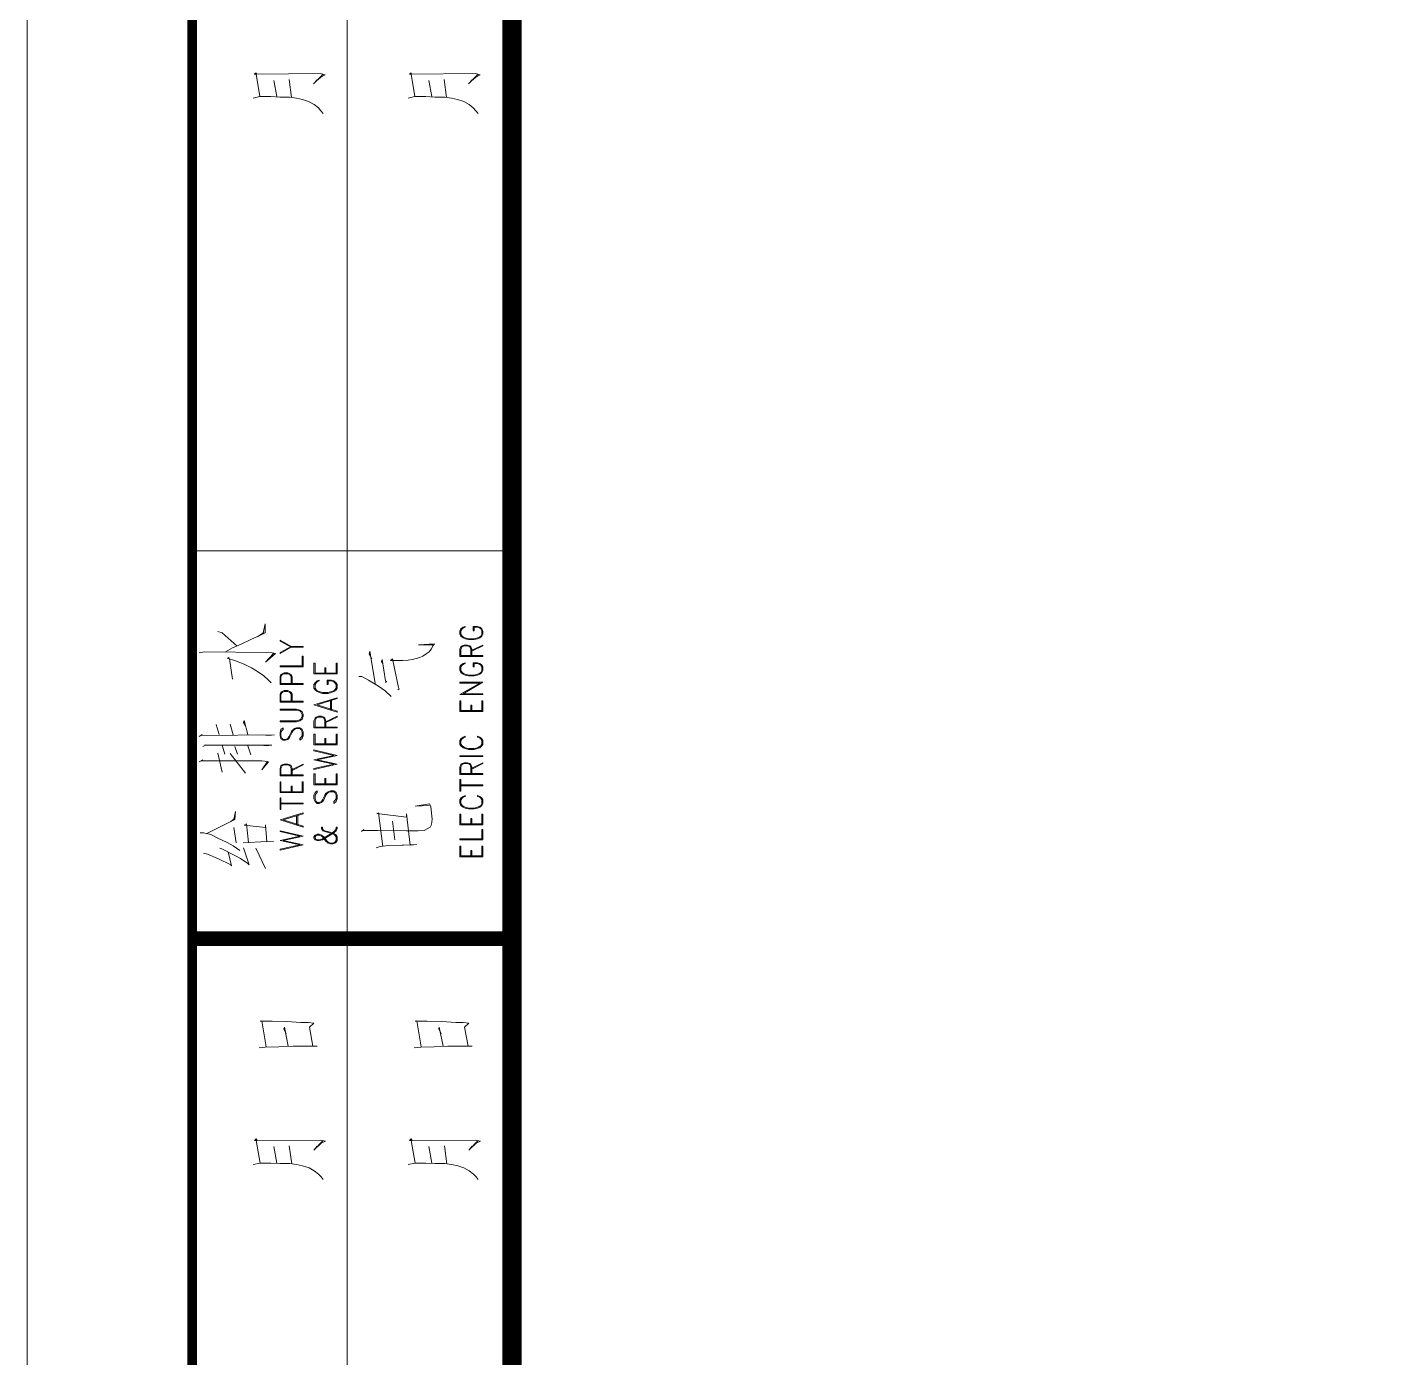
# Model space of a CAD drawing. Extents: x 1332633 to 1595679, y 264824 to 640777.
# Drawn here: x 1338833 to 1342352, y 630346 to 633777 of the extents above; entities that cross this region are included whole.
import ezdxf
from ezdxf.enums import TextEntityAlignment as Align

# ---------------------------------------------------------------- set-up
doc = ezdxf.new("R2010")
doc.units = 0
doc.header["$LTSCALE"] = 1000
doc.header["$MEASUREMENT"] = 0
doc.layers.get('0').update_dxf_attribs({"linetype": 'CONTINUOUS'})
doc.layers.add('_公共_图框', color=4, linetype='CONTINUOUS', lineweight=5)
doc.styles.add('图框文字', font='SIMKAI.TTF')

# ---------------------------------------------------------------- blocks, each defined once
blk = doc.blocks.new('vvxv')
at = {"layer": '_公共_图框'}
for p, q in [((-62175, 28600), (-62175, 17600)), ((-62414.8, 22579.4), (-62409.6, 22583.1)), ((-62409.6, 22579.4), (-62414.8, 22579.4)), ((-62409.6, 22583.1), (-62408.1, 22579.4)), ((-62400, 22521.5), (-62409.6, 22579.4)), ((-62408.1, 22579.4), (-62244.8, 22580.9)), ((-62356.2, 22521.5), (-62364.3, 22563.1)), ((-62325, 22566), (-62318.3, 22519.3)), ((-62261.9, 22554.2), (-62236.7, 22579.4)), ((-62252.2, 22564.6), (-62261.9, 22554.2)), ((-62250.8, 22564.6), (-62252.2, 22564.6)), ((-62243.3, 22572), (-62250.8, 22564.6)), ((-62244.8, 22580.9), (-62232.2, 22577.9)), ((-62232.2, 22577.9), (-62243.3, 22572)), ((-62014.7, 22579.4), (-62010.2, 22583.1)), ((-62010.2, 22579.4), (-62014.7, 22579.4)), ((-62010.2, 22583.1), (-62008.8, 22579.4)), ((-62000.6, 22521.5), (-62010.2, 22579.4)), ((-62008.8, 22579.4), (-61844.7, 22580.9)), ((-61956.8, 22521.5), (-61964.2, 22563.1)), ((-61924.9, 22566), (-61918.9, 22519.3)), ((-61862.5, 22554.2), (-61837.3, 22579.4)), ((-61852.9, 22564.6), (-61862.5, 22554.2)), ((-61851.4, 22564.6), (-61852.9, 22564.6)), ((-61843.2, 22572), (-61851.4, 22564.6)), ((-61844.7, 22580.9), (-61832.1, 22577.9)), ((-61832.1, 22577.9), (-61843.2, 22572)), ((-62417.8, 22517.8), (-62400, 22521.5)), ((-62400, 22521.5), (-62417.8, 22517.8)), ((-62371.8, 22521.5), (-62400, 22521.5)), ((-62348.7, 22520), (-62371.8, 22521.5)), ((-62345, 22520), (-62348.7, 22520)), ((-62323.5, 22520), (-62345, 22520)), ((-62305.7, 22517.8), (-62323.5, 22520)), ((-62017.7, 22517.8), (-62000.6, 22521.5)), ((-62000.6, 22521.5), (-62017.7, 22517.8)), ((-61972.4, 22521.5), (-62000.6, 22521.5)), ((-61948.6, 22520), (-61972.4, 22521.5)), ((-61945.7, 22520), (-61948.6, 22520)), ((-61923.4, 22520), (-61945.7, 22520)), ((-61906.3, 22517.8), (-61923.4, 22520)), ((-62290.1, 22514.1), (-62305.7, 22517.8)), ((-62274.5, 22508.9), (-62290.1, 22514.1)), ((-62260.4, 22501.5), (-62274.5, 22508.9)), ((-62249.3, 22492.5), (-62260.4, 22501.5)), ((-62243.3, 22485.1), (-62249.3, 22492.5)), ((-62236.7, 22478.4), (-62243.3, 22485.1)), ((-61890.7, 22514.1), (-61906.3, 22517.8)), ((-61874.4, 22508.9), (-61890.7, 22514.1)), ((-61860.3, 22501.5), (-61874.4, 22508.9)), ((-61849.9, 22492.5), (-61860.3, 22501.5)), ((-61843.2, 22485.1), (-61849.9, 22492.5)), ((-61837.3, 22478.4), (-61843.2, 22485.1)), ((-61750, 21350), (-62575, 21350)), ((-62386.9, 21162.3), (-62391.6, 21138.6)), ((-62386.9, 21138.6), (-62386.9, 21162.3)), ((-61881.6, 21149), (-61884.5, 21144.3)), ((-61875.8, 21153), (-61881.6, 21149)), ((-61878.7, 21149), (-61881.6, 21144.3)), ((-61875.8, 21150.7), (-61878.7, 21149)), ((-61870.6, 21155.3), (-61875.8, 21153)), ((-61870.6, 21153), (-61875.8, 21150.7)), ((-61870.6, 21155.3), (-61870.6, 21153)), ((-61850.4, 21155.3), (-61850.4, 21144.3)), ((-61838.8, 21155.3), (-61850.4, 21155.3)), ((-61847.5, 21153), (-61847.5, 21144.3)), ((-61838.8, 21153), (-61847.5, 21153)), ((-61833, 21153), (-61838.8, 21155.3)), ((-61833, 21150.7), (-61838.8, 21153)), ((-61827.8, 21149), (-61833, 21153)), ((-61830.1, 21149), (-61833, 21150.7)), ((-61827.8, 21144.3), (-61830.1, 21149)), ((-61824.9, 21144.3), (-61827.8, 21149)), ((-62508.4, 21142.6), (-62497.4, 21138.6)), ((-62497.4, 21138.6), (-62459.2, 21104.4)), ((-62448.2, 21109.7), (-62423.4, 21121.2)), ((-62423.4, 21121.2), (-62396.8, 21133.4)), ((-62406, 21128.7), (-62390.4, 21139.7)), ((-62396.8, 21133.4), (-62386.9, 21138.6)), ((-62348.2, 21120.1), (-62319.9, 21103.9)), ((-62348.2, 21120.1), (-62348.2, 21117.7)), ((-62348.2, 21117.7), (-62319.9, 21101.6)), ((-61884.5, 21144.3), (-61884.5, 21135.1)), ((-61884.5, 21135.1), (-61881.6, 21130.5)), ((-61881.6, 21144.3), (-61881.6, 21135.1)), ((-61881.6, 21135.1), (-61878.7, 21130.5)), ((-61881.6, 21130.5), (-61875.8, 21125.8)), ((-61878.7, 21130.5), (-61875.8, 21128.2)), ((-61875.8, 21128.2), (-61870.6, 21125.8)), ((-61875.8, 21125.8), (-61870.6, 21123.5)), ((-61870.6, 21125.8), (-61861.9, 21123.5)), ((-61870.6, 21123.5), (-61861.9, 21121.2)), ((-61861.9, 21123.5), (-61847.5, 21123.5)), ((-61861.9, 21121.2), (-61847.5, 21121.2)), ((-61847.5, 21144.3), (-61850.4, 21144.3)), ((-61847.5, 21123.5), (-61838.8, 21125.8)), ((-61847.5, 21121.2), (-61838.8, 21123.5)), ((-61838.8, 21125.8), (-61833, 21128.2)), ((-61838.8, 21123.5), (-61833, 21125.8)), ((-61833, 21128.2), (-61830.1, 21130.5)), ((-61833, 21125.8), (-61827.8, 21130.5)), ((-61830.1, 21130.5), (-61827.8, 21135.1)), ((-61827.8, 21135.1), (-61827.8, 21144.3)), ((-61827.8, 21130.5), (-61824.9, 21135.1)), ((-61824.9, 21135.1), (-61824.9, 21144.3)), ((-62556.9, 21087.1), (-62543.1, 21089.4)), ((-62543.1, 21089.4), (-62382.3, 21088.3)), ((-62489.3, 21089.4), (-62470.8, 21099.8)), ((-62470.8, 21099.8), (-62448.2, 21109.7)), ((-62385.8, 21062.8), (-62365, 21085.9)), ((-62360.3, 21085.9), (-62385.8, 21062.8)), ((-62382.3, 21088.3), (-62368.4, 21087.1)), ((-62368.4, 21087.1), (-62360.3, 21085.9)), ((-62348.2, 21087.7), (-62319.9, 21103.9)), ((-62348.2, 21085.4), (-62319.9, 21101.6)), ((-62348.2, 21085.4), (-62348.2, 21087.7)), ((-62319.9, 21103.9), (-62288.6, 21103.9)), ((-62319.9, 21101.6), (-62288.6, 21101.6)), ((-62291.5, 21079), (-62288.6, 21079)), ((-62291.5, 21053.6), (-62291.5, 21079)), ((-62288.6, 21101.6), (-62288.6, 21103.9)), ((-62288.6, 21079), (-62288.6, 21051.3)), ((-62116.3, 21091.1), (-62118.1, 21083.6)), ((-62118.1, 21083.6), (-62111.7, 21071.5)), ((-62102.5, 21008.5), (-62116.3, 21091.1)), ((-61949.8, 21110.2), (-61990.9, 21107.9)), ((-61990.9, 21107.9), (-61954.4, 21107.9)), ((-61987.4, 21075), (-61979.9, 21079)), ((-61979.9, 21079), (-61971.8, 21084.8)), ((-61971.8, 21084.8), (-61963.7, 21090)), ((-61963.7, 21090), (-61957.9, 21097.5)), ((-61957.9, 21097.5), (-61954.4, 21105)), ((-61954.4, 21105), (-61949.8, 21110.2)), ((-61884.5, 21096.4), (-61881.6, 21102.7)), ((-61884.5, 21077.8), (-61884.5, 21096.4)), ((-61884.5, 21077.8), (-61824.9, 21077.8)), ((-61881.6, 21102.7), (-61878.7, 21105)), ((-61881.6, 21096.4), (-61878.7, 21102.7)), ((-61881.6, 21080.2), (-61881.6, 21096.4)), ((-61881.6, 21080.2), (-61824.9, 21080.2)), ((-61878.7, 21105), (-61873.5, 21107.3)), ((-61878.7, 21102.7), (-61873.5, 21105)), ((-61873.5, 21107.3), (-61864.8, 21107.3)), ((-61873.5, 21105), (-61864.8, 21105)), ((-61864.8, 21107.3), (-61859, 21105)), ((-61864.8, 21105), (-61859, 21102.7)), ((-61859, 21105), (-61856.1, 21102.7)), ((-61859, 21102.7), (-61856.1, 21096.4)), ((-61856.1, 21102.7), (-61853.2, 21096.4)), ((-61856.1, 21096.4), (-61856.1, 21080.2)), ((-61824.9, 21107.3), (-61853.2, 21094)), ((-61853.2, 21091.7), (-61824.9, 21105)), ((-61853.2, 21096.4), (-61853.2, 21080.2)), ((-61824.9, 21105), (-61824.9, 21107.3)), ((-61824.9, 21080.2), (-61824.9, 21077.8)), ((-62480, 21075.5), (-62484.7, 21073.2)), ((-62484.7, 21073.2), (-62462.7, 21066.9)), ((-62478.3, 21072.1), (-62480, 21075.5)), ((-62470.8, 21018.9), (-62478.3, 21072.1)), ((-62462.7, 21066.9), (-62440.7, 21058.2)), ((-62440.7, 21058.2), (-62421.6, 21048.9)), ((-62421.6, 21048.9), (-62406, 21039.1)), ((-62348.2, 21053.6), (-62291.5, 21053.6)), ((-62348.2, 21051.3), (-62348.2, 21053.6)), ((-62288.6, 21051.3), (-62348.2, 21051.3)), ((-62288.6, 21051.3), (-62288.6, 21051.3)), ((-62258, 21060.5), (-62260.9, 21060.5)), ((-62260.9, 21032.7), (-62260.9, 21060.5)), ((-62258, 21035.1), (-62258, 21060.5)), ((-62232.6, 21048.9), (-62229.7, 21048.9)), ((-62232.6, 21035.1), (-62232.6, 21048.9)), ((-62229.7, 21048.9), (-62229.7, 21035.1)), ((-62203.6, 21060.5), (-62201.3, 21060.5)), ((-62203.6, 21035.1), (-62203.6, 21060.5)), ((-62201.3, 21060.5), (-62201.3, 21032.7)), ((-62085.1, 21069.8), (-62086.8, 21065.1)), ((-62086.8, 21065.1), (-62083.4, 21059.9)), ((-62075.9, 21014.8), (-62085.1, 21069.8)), ((-62058.5, 21071.5), (-62063.1, 21067.4)), ((-62063.1, 21067.4), (-62055, 21067.4)), ((-62042.3, 20998.1), (-62058.5, 21071.5)), ((-62055, 21067.4), (-62031.3, 21067.4)), ((-62031.3, 21067.4), (-62017.5, 21068.6)), ((-62017.5, 21068.6), (-62006.5, 21069.8)), ((-62006.5, 21069.8), (-61997.2, 21072.6)), ((-61997.2, 21072.6), (-61987.4, 21075)), ((-61881.6, 21055.3), (-61884.5, 21050.7)), ((-61884.5, 21050.7), (-61884.5, 21041.4)), ((-61875.8, 21059.3), (-61881.6, 21055.3)), ((-61878.7, 21055.3), (-61881.6, 21050.7)), ((-61881.6, 21050.7), (-61881.6, 21041.4)), ((-61875.8, 21057), (-61878.7, 21055.3)), ((-61870.6, 21061.7), (-61875.8, 21059.3)), ((-61870.6, 21059.3), (-61875.8, 21057)), ((-61870.6, 21061.7), (-61870.6, 21059.3)), ((-61850.4, 21061.7), (-61850.4, 21050.7)), ((-61838.8, 21061.7), (-61850.4, 21061.7)), ((-61847.5, 21050.7), (-61850.4, 21050.7)), ((-61847.5, 21059.3), (-61847.5, 21050.7)), ((-61838.8, 21059.3), (-61847.5, 21059.3)), ((-61833, 21059.3), (-61838.8, 21061.7)), ((-61833, 21057), (-61838.8, 21059.3)), ((-61827.8, 21055.3), (-61833, 21059.3)), ((-61830.1, 21055.3), (-61833, 21057)), ((-61827.8, 21050.7), (-61830.1, 21055.3)), ((-61824.9, 21050.7), (-61827.8, 21055.3)), ((-61827.8, 21041.4), (-61827.8, 21050.7)), ((-61824.9, 21041.4), (-61824.9, 21050.7)), ((-62406, 21039.1), (-62390.4, 21027.5)), ((-62390.4, 21027.5), (-62377.7, 21016.6)), ((-62377.7, 21016.6), (-62371.3, 21010.2)), ((-62348.2, 21026.4), (-62345.9, 21031)), ((-62348.2, 21005.6), (-62348.2, 21026.4)), ((-62345.9, 21031), (-62343, 21033.3)), ((-62345.9, 21026.4), (-62343, 21031)), ((-62345.9, 21007.9), (-62345.9, 21026.4)), ((-62345.9, 21007.9), (-62288.6, 21007.9)), ((-62343, 21033.3), (-62337.2, 21035.6)), ((-62343, 21031), (-62337.2, 21033.3)), ((-62337.2, 21035.6), (-62328.5, 21035.6)), ((-62337.2, 21033.3), (-62328.5, 21033.3)), ((-62328.5, 21035.6), (-62322.8, 21033.3)), ((-62328.5, 21033.3), (-62322.8, 21031)), ((-62322.8, 21033.3), (-62319.9, 21031)), ((-62322.8, 21031), (-62319.9, 21026.4)), ((-62319.9, 21031), (-62317, 21026.4)), ((-62319.9, 21026.4), (-62319.9, 21007.9)), ((-62317, 21026.4), (-62317, 21007.9)), ((-62288.6, 21007.9), (-62288.6, 21005.6)), ((-62260.9, 21032.7), (-62201.3, 21032.7)), ((-62258, 21010.2), (-62260.9, 21005.6)), ((-62258, 21035.1), (-62203.6, 21035.1)), ((-62252.2, 21014.8), (-62258, 21010.2)), ((-62255.1, 21010.2), (-62258, 21005.6)), ((-62252.2, 21012.5), (-62255.1, 21010.2)), ((-62247, 21017.1), (-62252.2, 21014.8)), ((-62247, 21014.8), (-62252.2, 21012.5)), ((-62247, 21017.1), (-62247, 21014.8)), ((-62226.8, 21017.1), (-62226.8, 21005.6)), ((-62215.2, 21017.1), (-62226.8, 21017.1)), ((-62223.9, 21014.8), (-62223.9, 21005.6)), ((-62215.2, 21014.8), (-62223.9, 21014.8)), ((-62209.4, 21014.8), (-62215.2, 21017.1)), ((-62209.4, 21012.5), (-62215.2, 21014.8)), ((-62203.6, 21010.2), (-62209.4, 21014.8)), ((-62206.5, 21010.2), (-62209.4, 21012.5)), ((-62203.6, 21005.6), (-62206.5, 21010.2)), ((-62201.3, 21005.6), (-62203.6, 21010.2)), ((-62144.7, 21025.8), (-62137.2, 21025.8)), ((-62137.2, 21025.8), (-62119.8, 21017.1)), ((-62119.8, 21017.1), (-62094.4, 21000.9)), ((-62074.1, 21013.1), (-62075.9, 21014.8)), ((-62075.9, 21010.8), (-62074.1, 21013.1)), ((-61884.5, 21041.4), (-61881.6, 21036.8)), ((-61884.5, 21011.4), (-61824.9, 21011.4)), ((-61884.5, 21009), (-61884.5, 21011.4)), ((-61833, 21009), (-61884.5, 21009)), ((-61884.5, 20979.6), (-61833, 21009)), ((-61881.6, 21041.4), (-61878.7, 21036.8)), ((-61881.6, 21036.8), (-61875.8, 21032.2)), ((-61878.7, 21036.8), (-61875.8, 21034.5)), ((-61875.8, 21034.5), (-61870.6, 21032.2)), ((-61875.8, 21032.2), (-61870.6, 21029.9)), ((-61875.8, 20981.9), (-61824.9, 21011.4)), ((-61870.6, 21032.2), (-61861.9, 21029.9)), ((-61870.6, 21029.9), (-61861.9, 21027.5)), ((-61861.9, 21029.9), (-61847.5, 21029.9)), ((-61861.9, 21027.5), (-61847.5, 21027.5)), ((-61847.5, 21029.9), (-61838.8, 21032.2)), ((-61847.5, 21027.5), (-61838.8, 21029.9)), ((-61838.8, 21032.2), (-61833, 21034.5)), ((-61838.8, 21029.9), (-61833, 21032.2)), ((-61833, 21034.5), (-61830.1, 21036.8)), ((-61833, 21032.2), (-61827.8, 21036.8)), ((-61830.1, 21036.8), (-61827.8, 21041.4)), ((-61827.8, 21036.8), (-61824.9, 21041.4)), ((-62348.2, 21005.6), (-62288.6, 21005.6)), ((-62348.2, 20980.7), (-62345.9, 20985.3)), ((-62348.2, 20959.9), (-62348.2, 20980.7)), ((-62345.9, 20985.3), (-62343, 20987.6)), ((-62345.9, 20980.7), (-62343, 20985.3)), ((-62345.9, 20962.2), (-62345.9, 20980.7)), ((-62343, 20987.6), (-62337.2, 20990)), ((-62343, 20985.3), (-62337.2, 20987.6)), ((-62337.2, 20990), (-62328.5, 20990)), ((-62337.2, 20987.6), (-62328.5, 20987.6)), ((-62328.5, 20990), (-62322.8, 20987.6)), ((-62328.5, 20987.6), (-62322.8, 20985.3)), ((-62322.8, 20987.6), (-62319.9, 20985.3)), ((-62322.8, 20985.3), (-62319.9, 20980.7)), ((-62319.9, 20985.3), (-62317, 20980.7)), ((-62319.9, 20980.7), (-62319.9, 20962.2)), ((-62317, 20980.7), (-62317, 20962.2)), ((-62260.9, 21005.6), (-62260.9, 20996.3)), ((-62260.9, 20996.3), (-62258, 20991.7)), ((-62258, 21005.6), (-62258, 20996.3)), ((-62258, 20996.3), (-62255.1, 20991.7)), ((-62258, 20991.7), (-62252.2, 20987.1)), ((-62255.1, 20991.7), (-62252.2, 20989.4)), ((-62252.2, 20989.4), (-62247, 20987.1)), ((-62252.2, 20987.1), (-62247, 20984.8)), ((-62247, 20987.1), (-62238.3, 20984.8)), ((-62247, 20984.8), (-62238.3, 20982.4)), ((-62238.3, 20984.8), (-62223.9, 20984.8)), ((-62238.3, 20982.4), (-62223.9, 20982.4)), ((-62223.9, 21005.6), (-62226.8, 21005.6)), ((-62223.9, 20984.8), (-62215.2, 20987.1)), ((-62223.9, 20982.4), (-62215.2, 20984.8)), ((-62215.2, 20987.1), (-62209.4, 20989.4)), ((-62215.2, 20984.8), (-62209.4, 20987.1)), ((-62209.4, 20989.4), (-62206.5, 20991.7)), ((-62209.4, 20987.1), (-62203.6, 20991.7)), ((-62206.5, 20991.7), (-62203.6, 20996.3)), ((-62203.6, 20996.3), (-62203.6, 21005.6)), ((-62203.6, 20991.7), (-62201.3, 20996.3)), ((-62201.3, 20996.3), (-62201.3, 21005.6)), ((-62094.4, 21000.9), (-62077, 20989.4)), ((-62077, 20989.4), (-62061.4, 20974.3)), ((-62044.1, 20991.7), (-62041.2, 20994.6)), ((-62041.2, 20994.6), (-62042.3, 20998.1)), ((-61884.5, 20979.6), (-61824.9, 20979.6)), ((-61875.8, 20981.9), (-61824.9, 20981.9)), ((-61824.9, 20981.9), (-61824.9, 20979.6)), ((-62348.2, 20959.9), (-62288.6, 20959.9)), ((-62348.2, 20939.7), (-62348.2, 20942)), ((-62305.4, 20942), (-62348.2, 20942)), ((-62305.4, 20939.7), (-62348.2, 20939.7)), ((-62345.9, 20962.2), (-62288.6, 20962.2)), ((-62297.3, 20939.7), (-62305.4, 20942)), ((-62297.3, 20937.3), (-62305.4, 20939.7)), ((-62291.5, 20935), (-62297.3, 20939.7)), ((-62294.4, 20935), (-62297.3, 20937.3)), ((-62288.6, 20962.2), (-62288.6, 20959.9)), ((-62201.3, 20971.5), (-62260.9, 20953)), ((-62260.9, 20953), (-62201.3, 20934.5)), ((-62252.2, 20953), (-62201.3, 20969.1)), ((-62252.2, 20953), (-62201.3, 20936.8)), ((-62218.1, 20941.4), (-62218.1, 20964.5)), ((-62215.2, 20939.1), (-62215.2, 20966.8)), ((-62201.3, 20969.1), (-62201.3, 20971.5)), ((-62201.3, 20936.8), (-62201.3, 20934.5)), ((-61881.6, 20963.4), (-61884.5, 20963.4)), ((-61884.5, 20936.2), (-61884.5, 20963.4)), ((-61881.6, 20938.5), (-61881.6, 20963.4)), ((-61881.6, 20938.5), (-61827.8, 20938.5)), ((-61856.1, 20952.4), (-61853.2, 20952.4)), ((-61856.1, 20938.5), (-61856.1, 20952.4)), ((-61853.2, 20952.4), (-61853.2, 20938.5)), ((-61827.8, 20963.4), (-61824.9, 20963.4)), ((-61827.8, 20938.5), (-61827.8, 20963.4)), ((-61824.9, 20963.4), (-61824.9, 20936.2)), ((-62504.9, 20876.6), (-62513, 20902.1)), ((-62476.6, 20903.2), (-62469.1, 20875.5)), ((-62440.7, 20913.1), (-62442.5, 20907.9)), ((-62442.5, 20907.9), (-62437.3, 20899.2)), ((-62430.9, 20876.6), (-62440.7, 20913.1)), ((-62348.2, 20911.9), (-62305.4, 20911.9)), ((-62348.2, 20909.6), (-62348.2, 20911.9)), ((-62348.2, 20909.6), (-62305.4, 20909.6)), ((-62305.4, 20911.9), (-62297.3, 20914.2)), ((-62305.4, 20909.6), (-62297.3, 20911.9)), ((-62297.3, 20914.2), (-62294.4, 20916.5)), ((-62297.3, 20911.9), (-62291.5, 20916.5)), ((-62291.5, 20928.1), (-62294.4, 20935)), ((-62294.4, 20916.5), (-62291.5, 20923.5)), ((-62288.6, 20928.1), (-62291.5, 20935)), ((-62291.5, 20923.5), (-62291.5, 20928.1)), ((-62291.5, 20916.5), (-62288.6, 20923.5)), ((-62288.6, 20923.5), (-62288.6, 20928.1)), ((-62260.9, 20911.9), (-62258, 20918.8)), ((-62260.9, 20893.4), (-62260.9, 20911.9)), ((-62258, 20918.8), (-62255.1, 20921.2)), ((-62258, 20911.9), (-62255.1, 20918.8)), ((-62258, 20895.7), (-62258, 20911.9)), ((-62255.1, 20921.2), (-62249.3, 20923.5)), ((-62255.1, 20918.8), (-62249.3, 20921.2)), ((-62249.3, 20923.5), (-62241.2, 20923.5)), ((-62249.3, 20921.2), (-62241.2, 20921.2)), ((-62241.2, 20923.5), (-62235.5, 20921.2)), ((-62241.2, 20921.2), (-62235.5, 20918.8)), ((-62235.5, 20921.2), (-62232.6, 20918.8)), ((-62235.5, 20918.8), (-62232.6, 20911.9)), ((-62232.6, 20918.8), (-62229.7, 20911.9)), ((-62232.6, 20911.9), (-62232.6, 20895.7)), ((-62201.3, 20923.5), (-62229.7, 20909.6)), ((-62229.7, 20907.3), (-62201.3, 20921.2)), ((-62229.7, 20911.9), (-62229.7, 20895.7)), ((-62201.3, 20921.2), (-62201.3, 20923.5)), ((-61884.5, 20936.2), (-61824.9, 20936.2)), ((-62556.9, 20871.4), (-62549.4, 20876.6)), ((-62549.4, 20876.6), (-62552.3, 20874.3)), ((-62552.3, 20874.3), (-62362.1, 20875.5)), ((-62377.7, 20874.3), (-62393.3, 20875.5)), ((-62362.1, 20875.5), (-62377.7, 20874.3)), ((-62345.9, 20889.3), (-62348.2, 20882.4)), ((-62348.2, 20882.4), (-62348.2, 20873.2)), ((-62348.2, 20873.2), (-62345.9, 20866.2)), ((-62340.1, 20894), (-62345.9, 20889.3)), ((-62343, 20887), (-62345.9, 20882.4)), ((-62345.9, 20882.4), (-62345.9, 20873.2)), ((-62345.9, 20873.2), (-62343, 20866.2)), ((-62345.9, 20866.2), (-62340.1, 20861.6)), ((-62340.1, 20889.3), (-62343, 20887)), ((-62343, 20866.2), (-62340.1, 20863.9)), ((-62340.1, 20894), (-62340.1, 20889.3)), ((-62334.3, 20863.9), (-62328.5, 20866.2)), ((-62328.5, 20866.2), (-62325.7, 20870.8)), ((-62328.5, 20863.9), (-62325.7, 20866.2)), ((-62325.7, 20870.8), (-62319.9, 20882.4)), ((-62325.7, 20866.2), (-62322.8, 20870.8)), ((-62322.8, 20870.8), (-62317, 20882.4)), ((-62319.9, 20882.4), (-62317, 20887)), ((-62317, 20887), (-62311.2, 20891.7)), ((-62317, 20882.4), (-62314.1, 20887)), ((-62314.1, 20887), (-62311.2, 20889.3)), ((-62311.2, 20891.7), (-62305.4, 20894)), ((-62311.2, 20889.3), (-62305.4, 20891.7)), ((-62305.4, 20894), (-62297.3, 20894)), ((-62305.4, 20891.7), (-62297.3, 20891.7)), ((-62297.3, 20894), (-62291.5, 20889.3)), ((-62297.3, 20891.7), (-62294.4, 20889.3)), ((-62294.4, 20868.5), (-62297.3, 20866.2)), ((-62291.5, 20866.2), (-62297.3, 20861.6)), ((-62297.3, 20866.2), (-62297.3, 20861.6)), ((-62294.4, 20889.3), (-62291.5, 20882.4)), ((-62291.5, 20873.2), (-62294.4, 20868.5)), ((-62291.5, 20889.3), (-62288.6, 20882.4)), ((-62291.5, 20882.4), (-62291.5, 20873.2)), ((-62288.6, 20873.2), (-62291.5, 20866.2)), ((-62288.6, 20882.4), (-62288.6, 20873.2)), ((-62260.9, 20893.4), (-62201.3, 20893.4)), ((-62258, 20877.8), (-62260.9, 20877.8)), ((-62260.9, 20850), (-62260.9, 20877.8)), ((-62258, 20895.7), (-62201.3, 20895.7)), ((-62258, 20852.3), (-62258, 20877.8)), ((-62232.6, 20866.2), (-62229.7, 20866.2)), ((-62232.6, 20852.3), (-62232.6, 20866.2)), ((-62229.7, 20866.2), (-62229.7, 20852.3)), ((-62203.6, 20877.8), (-62201.3, 20877.8)), ((-62203.6, 20852.3), (-62203.6, 20877.8)), ((-62201.3, 20895.7), (-62201.3, 20893.4)), ((-62201.3, 20877.8), (-62201.3, 20850)), ((-61875.8, 20869.7), (-61881.6, 20865.6)), ((-61875.8, 20867.4), (-61878.7, 20865.6)), ((-61870.6, 20872), (-61875.8, 20869.7)), ((-61870.6, 20869.7), (-61875.8, 20867.4)), ((-61870.6, 20872), (-61870.6, 20869.7)), ((-61833, 20869.7), (-61838.8, 20872)), ((-61838.8, 20869.7), (-61838.8, 20872)), ((-61833, 20867.4), (-61838.8, 20869.7)), ((-61827.8, 20865.6), (-61833, 20869.7)), ((-61830.1, 20865.6), (-61833, 20867.4)), ((-62547.7, 20845.4), (-62539.6, 20850)), ((-62539.6, 20850), (-62543.1, 20848.9)), ((-62543.1, 20848.9), (-62369.6, 20848.9)), ((-62491, 20826.3), (-62497.4, 20848.9)), ((-62464.4, 20845.4), (-62458.1, 20826.3)), ((-62423.4, 20824), (-62430.9, 20847.7)), ((-62384.1, 20847.7), (-62396.8, 20848.9)), ((-62369.6, 20848.9), (-62384.1, 20847.7)), ((-62340.1, 20863.9), (-62334.3, 20863.9)), ((-62340.1, 20861.6), (-62334.3, 20861.6)), ((-62334.3, 20861.6), (-62328.5, 20863.9)), ((-62260.9, 20850), (-62201.3, 20850)), ((-62260.9, 20836.7), (-62201.3, 20822.9)), ((-62260.9, 20836.7), (-62260.9, 20834.4)), ((-62260.9, 20834.4), (-62209.4, 20822.9)), ((-62258, 20852.3), (-62203.6, 20852.3)), ((-61881.6, 20865.6), (-61884.5, 20861)), ((-61884.5, 20861), (-61884.5, 20851.8)), ((-61884.5, 20851.8), (-61881.6, 20847.1)), ((-61878.7, 20865.6), (-61881.6, 20861)), ((-61881.6, 20861), (-61881.6, 20851.8)), ((-61881.6, 20851.8), (-61878.7, 20847.1)), ((-61881.6, 20847.1), (-61875.8, 20842.5)), ((-61878.7, 20847.1), (-61870.6, 20842.5)), ((-61875.8, 20842.5), (-61870.6, 20840.2)), ((-61870.6, 20842.5), (-61861.9, 20840.2)), ((-61870.6, 20840.2), (-61861.9, 20837.9)), ((-61861.9, 20840.2), (-61847.5, 20840.2)), ((-61861.9, 20837.9), (-61847.5, 20837.9)), ((-61847.5, 20840.2), (-61838.8, 20842.5)), ((-61847.5, 20837.9), (-61838.8, 20840.2)), ((-61838.8, 20842.5), (-61830.1, 20847.1)), ((-61838.8, 20840.2), (-61833, 20842.5)), ((-61833, 20842.5), (-61827.8, 20847.1)), ((-61827.8, 20861), (-61830.1, 20865.6)), ((-61830.1, 20847.1), (-61827.8, 20851.8)), ((-61824.9, 20861), (-61827.8, 20865.6)), ((-61827.8, 20851.8), (-61827.8, 20861)), ((-61827.8, 20847.1), (-61824.9, 20851.8)), ((-61824.9, 20851.8), (-61824.9, 20861)), ((-62556.9, 20806.1), (-62547.7, 20811.3)), ((-62547.7, 20811.3), (-62552.3, 20808.4)), ((-62552.3, 20808.4), (-62395, 20808.4)), ((-62497.4, 20779.5), (-62508.4, 20828.6)), ((-62437.3, 20777.2), (-62476.6, 20827.5)), ((-62395, 20808.4), (-62380.6, 20807.2)), ((-62395, 20785.8), (-62380.6, 20807.2)), ((-62377.7, 20806.1), (-62395, 20785.8)), ((-62380.6, 20807.2), (-62377.7, 20806.1)), ((-62348.2, 20788.7), (-62345.9, 20795.7)), ((-62345.9, 20795.7), (-62343, 20798)), ((-62345.9, 20788.7), (-62343, 20795.7)), ((-62343, 20798), (-62337.2, 20800.3)), ((-62343, 20795.7), (-62337.2, 20798)), ((-62337.2, 20800.3), (-62328.5, 20800.3)), ((-62337.2, 20798), (-62328.5, 20798)), ((-62328.5, 20800.3), (-62322.8, 20798)), ((-62328.5, 20798), (-62322.8, 20795.7)), ((-62322.8, 20798), (-62319.9, 20795.7)), ((-62322.8, 20795.7), (-62319.9, 20788.7)), ((-62319.9, 20795.7), (-62317, 20788.7)), ((-62288.6, 20800.3), (-62317, 20786.4)), ((-62317, 20784.1), (-62288.6, 20798)), ((-62288.6, 20798), (-62288.6, 20800.3)), ((-62260.9, 20811.3), (-62209.4, 20822.9)), ((-62209.4, 20799.7), (-62260.9, 20811.3)), ((-62260.9, 20788.7), (-62209.4, 20799.7)), ((-62201.3, 20799.7), (-62260.9, 20786.4)), ((-62252.2, 20811.3), (-62201.3, 20822.9)), ((-62201.3, 20799.7), (-62252.2, 20811.3)), ((-61884.5, 20821.7), (-61824.9, 20821.7)), ((-61884.5, 20820), (-61884.5, 20821.7)), ((-61884.5, 20820), (-61824.9, 20820)), ((-61884.5, 20792.2), (-61881.6, 20799.1)), ((-61881.6, 20799.1), (-61878.7, 20801.5)), ((-61881.6, 20792.2), (-61878.7, 20799.1)), ((-61878.7, 20801.5), (-61873.5, 20803.8)), ((-61878.7, 20799.1), (-61873.5, 20801.5)), ((-61873.5, 20803.8), (-61864.8, 20803.8)), ((-61873.5, 20801.5), (-61864.8, 20801.5)), ((-61864.8, 20803.8), (-61859, 20801.5)), ((-61864.8, 20801.5), (-61859, 20799.1)), ((-61859, 20801.5), (-61856.1, 20799.1)), ((-61859, 20799.1), (-61856.1, 20792.2)), ((-61856.1, 20799.1), (-61853.2, 20792.2)), ((-61824.9, 20803.8), (-61853.2, 20789.9)), ((-61853.2, 20787.6), (-61824.9, 20801.5)), ((-61824.9, 20820), (-61824.9, 20821.7)), ((-61824.9, 20801.5), (-61824.9, 20803.8)), ((-62348.2, 20770.2), (-62348.2, 20788.7)), ((-62348.2, 20770.2), (-62288.6, 20770.2)), ((-62345.9, 20772.5), (-62345.9, 20788.7)), ((-62345.9, 20772.5), (-62288.6, 20772.5)), ((-62319.9, 20788.7), (-62319.9, 20772.5)), ((-62317, 20788.7), (-62317, 20772.5)), ((-62288.6, 20772.5), (-62288.6, 20770.2)), ((-62260.9, 20786.4), (-62260.9, 20788.7)), ((-62258, 20774.9), (-62260.9, 20774.9)), ((-62260.9, 20747.1), (-62260.9, 20774.9)), ((-62258, 20749.4), (-62258, 20774.9)), ((-62232.6, 20763.3), (-62229.7, 20763.3)), ((-62232.6, 20749.4), (-62232.6, 20763.3)), ((-62229.7, 20763.3), (-62229.7, 20749.4)), ((-62203.6, 20774.9), (-62201.3, 20774.9)), ((-62203.6, 20749.4), (-62203.6, 20774.9)), ((-62201.3, 20774.9), (-62201.3, 20747.1)), ((-61884.5, 20773.7), (-61884.5, 20792.2)), ((-61884.5, 20773.7), (-61824.9, 20773.7)), ((-61881.6, 20776), (-61881.6, 20792.2)), ((-61881.6, 20776), (-61824.9, 20776)), ((-61856.1, 20792.2), (-61856.1, 20776)), ((-61853.2, 20792.2), (-61853.2, 20776)), ((-61824.9, 20776), (-61824.9, 20773.7)), ((-62345.9, 20754.6), (-62348.2, 20754.6)), ((-62348.2, 20726.9), (-62348.2, 20754.6)), ((-62348.2, 20726.9), (-62288.6, 20726.9)), ((-62345.9, 20729.2), (-62345.9, 20754.6)), ((-62345.9, 20729.2), (-62291.5, 20729.2)), ((-62319.9, 20743.1), (-62317, 20743.1)), ((-62319.9, 20729.2), (-62319.9, 20743.1)), ((-62317, 20743.1), (-62317, 20729.2)), ((-62291.5, 20754.6), (-62288.6, 20754.6)), ((-62291.5, 20729.2), (-62291.5, 20754.6)), ((-62288.6, 20754.6), (-62288.6, 20726.9)), ((-62260.9, 20747.1), (-62201.3, 20747.1)), ((-62258, 20726.9), (-62260.9, 20719.9)), ((-62258, 20749.4), (-62203.6, 20749.4)), ((-62252.2, 20731.5), (-62258, 20726.9)), ((-62252.2, 20726.9), (-62255.1, 20724.6)), ((-62252.2, 20731.5), (-62252.2, 20726.9)), ((-62229.7, 20724.6), (-62223.9, 20729.2)), ((-62226.8, 20724.6), (-62223.9, 20726.9)), ((-62223.9, 20729.2), (-62218.1, 20731.5)), ((-62223.9, 20726.9), (-62218.1, 20729.2)), ((-62218.1, 20731.5), (-62209.4, 20731.5)), ((-62218.1, 20729.2), (-62209.4, 20729.2)), ((-62209.4, 20731.5), (-62203.6, 20726.9)), ((-62209.4, 20729.2), (-62206.5, 20726.9)), ((-62206.5, 20726.9), (-62203.6, 20719.9)), ((-62203.6, 20726.9), (-62201.3, 20719.9)), ((-61884.5, 20760.4), (-61881.6, 20760.4)), ((-61884.5, 20730.3), (-61884.5, 20760.4)), ((-61884.5, 20730.3), (-61881.6, 20730.3)), ((-61881.6, 20730.3), (-61881.6, 20760.4)), ((-61881.6, 20746.5), (-61824.9, 20746.5)), ((-61881.6, 20744.2), (-61824.9, 20744.2)), ((-61824.9, 20746.5), (-61824.9, 20744.2)), ((-62348.2, 20713), (-62345.9, 20713)), ((-62348.2, 20683.5), (-62348.2, 20713)), ((-62345.9, 20683.5), (-62345.9, 20713)), ((-62345.9, 20699.7), (-62288.6, 20699.7)), ((-62345.9, 20697.4), (-62288.6, 20697.4)), ((-62288.6, 20699.7), (-62288.6, 20697.4)), ((-62260.9, 20719.9), (-62260.9, 20710.7)), ((-62260.9, 20710.7), (-62258, 20703.7)), ((-62255.1, 20724.6), (-62258, 20719.9)), ((-62258, 20719.9), (-62258, 20710.7)), ((-62258, 20710.7), (-62255.1, 20703.7)), ((-62258, 20703.7), (-62252.2, 20699.1)), ((-62255.1, 20703.7), (-62252.2, 20701.4)), ((-62252.2, 20701.4), (-62247, 20701.4)), ((-62252.2, 20699.1), (-62247, 20699.1)), ((-62247, 20701.4), (-62241.2, 20703.7)), ((-62247, 20699.1), (-62241.2, 20701.4)), ((-62241.2, 20703.7), (-62238.3, 20708.4)), ((-62241.2, 20701.4), (-62238.3, 20703.7)), ((-62238.3, 20708.4), (-62232.6, 20719.9)), ((-62238.3, 20703.7), (-62235.5, 20708.4)), ((-62235.5, 20708.4), (-62229.7, 20719.9)), ((-62232.6, 20719.9), (-62229.7, 20724.6)), ((-62229.7, 20719.9), (-62226.8, 20724.6)), ((-62206.5, 20706.1), (-62209.4, 20703.7)), ((-62203.6, 20703.7), (-62209.4, 20699.1)), ((-62209.4, 20703.7), (-62209.4, 20699.1)), ((-62203.6, 20710.7), (-62206.5, 20706.1)), ((-62203.6, 20719.9), (-62203.6, 20710.7)), ((-62201.3, 20710.7), (-62203.6, 20703.7)), ((-62201.3, 20719.9), (-62201.3, 20710.7)), ((-61962.5, 20697.4), (-62000.1, 20692.2)), ((-62000.1, 20692.2), (-61963.7, 20693.3)), ((-61960.8, 20694.5), (-61962.5, 20697.4)), ((-61959.1, 20689.9), (-61960.8, 20694.5)), ((-61881.6, 20712.4), (-61884.5, 20707.8)), ((-61884.5, 20707.8), (-61884.5, 20698.5)), ((-61884.5, 20698.5), (-61881.6, 20693.9)), ((-61875.8, 20717), (-61881.6, 20712.4)), ((-61878.7, 20712.4), (-61881.6, 20707.8)), ((-61881.6, 20707.8), (-61881.6, 20698.5)), ((-61881.6, 20698.5), (-61878.7, 20693.9)), ((-61881.6, 20693.9), (-61875.8, 20689.3)), ((-61875.8, 20714.7), (-61878.7, 20712.4)), ((-61878.7, 20693.9), (-61870.6, 20689.3)), ((-61870.6, 20719.4), (-61875.8, 20717)), ((-61870.6, 20717), (-61875.8, 20714.7)), ((-61870.6, 20719.4), (-61870.6, 20717)), ((-61838.8, 20717), (-61838.8, 20719.4)), ((-61833, 20717), (-61838.8, 20719.4)), ((-61833, 20714.7), (-61838.8, 20717)), ((-61838.8, 20689.3), (-61830.1, 20693.9)), ((-61827.8, 20712.4), (-61833, 20717)), ((-61830.1, 20712.4), (-61833, 20714.7)), ((-61833, 20689.3), (-61827.8, 20693.9)), ((-61827.8, 20707.8), (-61830.1, 20712.4)), ((-61830.1, 20693.9), (-61827.8, 20698.5)), ((-61824.9, 20707.8), (-61827.8, 20712.4)), ((-61827.8, 20698.5), (-61827.8, 20707.8)), ((-61827.8, 20693.9), (-61824.9, 20698.5)), ((-61824.9, 20698.5), (-61824.9, 20707.8)), ((-62536.7, 20621.1), (-62464.4, 20657.5)), ((-62467.3, 20658.6), (-62475.4, 20652.3)), ((-62462.7, 20677.7), (-62467.3, 20658.6)), ((-62464.4, 20657.5), (-62462.7, 20677.7)), ((-62348.2, 20683.5), (-62345.9, 20683.5)), ((-62288.6, 20674.3), (-62348.2, 20656.3)), ((-62348.2, 20656.3), (-62288.6, 20637.8)), ((-62340.1, 20656.3), (-62288.6, 20671.9)), ((-62340.1, 20656.3), (-62288.6, 20640.1)), ((-62305.4, 20644.8), (-62305.4, 20667.3)), ((-62302.5, 20642.4), (-62302.5, 20669.6)), ((-62288.6, 20671.9), (-62288.6, 20674.3)), ((-62099, 20673.1), (-62094.4, 20674.3)), ((-62022.1, 20663.3), (-62099, 20673.1)), ((-62094.4, 20674.3), (-62083.4, 20587.5)), ((-62022.1, 20671.9), (-62022.1, 20663.3)), ((-62012.8, 20591.6), (-62022.1, 20671.9)), ((-61956.2, 20658.1), (-61959.1, 20689.9)), ((-61957.9, 20644.2), (-61956.2, 20658.1)), ((-61881.6, 20671.4), (-61884.5, 20671.4)), ((-61884.5, 20643.6), (-61884.5, 20671.4)), ((-61881.6, 20645.9), (-61881.6, 20671.4)), ((-61875.8, 20689.3), (-61870.6, 20687)), ((-61870.6, 20689.3), (-61861.9, 20687)), ((-61870.6, 20687), (-61861.9, 20684.7)), ((-61861.9, 20687), (-61847.5, 20687)), ((-61861.9, 20684.7), (-61847.5, 20684.7)), ((-61856.1, 20659.8), (-61853.2, 20659.8)), ((-61856.1, 20645.9), (-61856.1, 20659.8)), ((-61853.2, 20659.8), (-61853.2, 20645.9)), ((-61847.5, 20687), (-61838.8, 20689.3)), ((-61847.5, 20684.7), (-61838.8, 20687)), ((-61838.8, 20687), (-61833, 20689.3)), ((-61827.8, 20671.4), (-61824.9, 20671.4)), ((-61827.8, 20645.9), (-61827.8, 20671.4)), ((-61824.9, 20671.4), (-61824.9, 20643.6)), ((-62554.1, 20623.4), (-62546, 20623.4)), ((-62546, 20623.4), (-62526.9, 20618.7)), ((-62467.3, 20637.2), (-62461, 20597.3)), ((-62440.7, 20642.4), (-62434.4, 20645.9)), ((-62385.8, 20637.2), (-62440.7, 20642.4)), ((-62434.4, 20645.9), (-62429.7, 20598.5)), ((-62385.8, 20643.6), (-62385.8, 20637.2)), ((-62382.3, 20599.7), (-62385.8, 20643.6)), ((-62348.2, 20628.6), (-62288.6, 20614.7)), ((-62348.2, 20628.6), (-62348.2, 20626.3)), ((-62348.2, 20626.3), (-62297.3, 20614.7)), ((-62288.6, 20640.1), (-62288.6, 20637.8)), ((-62241.2, 20637.8), (-62238.3, 20637.8)), ((-62241.2, 20637.8), (-62241.2, 20633.2)), ((-62241.2, 20633.2), (-62238.3, 20628.6)), ((-62238.3, 20637.8), (-62238.3, 20633.2)), ((-62238.3, 20633.2), (-62235.5, 20628.6)), ((-62238.3, 20630.9), (-62232.6, 20628.6)), ((-62238.3, 20628.6), (-62232.6, 20626.3)), ((-62232.6, 20628.6), (-62215.2, 20623.9)), ((-62232.6, 20626.3), (-62215.2, 20621.6)), ((-62229.7, 20612.4), (-62212.3, 20623.9)), ((-62229.7, 20610.1), (-62212.3, 20621.6)), ((-62215.2, 20623.9), (-62209.4, 20621.6)), ((-62215.2, 20621.6), (-62209.4, 20619.3)), ((-62212.3, 20623.9), (-62206.5, 20628.6)), ((-62212.3, 20621.6), (-62203.6, 20628.6)), ((-62209.4, 20621.6), (-62203.6, 20617)), ((-62206.5, 20628.6), (-62203.6, 20633.2)), ((-62203.6, 20637.8), (-62201.3, 20637.8)), ((-62203.6, 20633.2), (-62203.6, 20637.8)), ((-62203.6, 20628.6), (-62201.3, 20633.2)), ((-62201.3, 20633.2), (-62201.3, 20637.8)), ((-62138.3, 20626.8), (-62132.5, 20631.5)), ((-62132.5, 20631.5), (-62133.7, 20629.2)), ((-62133.7, 20629.2), (-62096.1, 20629.2)), ((-62096.1, 20629.2), (-62022.1, 20628)), ((-62052.2, 20605.4), (-62058.5, 20652.9)), ((-62022.1, 20628), (-61992, 20628)), ((-61992, 20628), (-61976.4, 20629.2)), ((-61976.4, 20629.2), (-61968.9, 20633.2)), ((-61968.9, 20633.2), (-61960.8, 20637.8)), ((-61960.8, 20637.8), (-61957.9, 20644.2)), ((-61884.5, 20643.6), (-61824.9, 20643.6)), ((-61881.6, 20645.9), (-61827.8, 20645.9)), ((-61827.8, 20632), (-61824.9, 20632)), ((-61827.8, 20607.2), (-61827.8, 20632)), ((-61824.9, 20632), (-61824.9, 20604.9)), ((-62526.9, 20618.7), (-62508.4, 20609.5)), ((-62508.4, 20609.5), (-62484.7, 20598.5)), ((-62484.7, 20598.5), (-62469.1, 20589.3)), ((-62469.1, 20589.3), (-62451.7, 20577.1)), ((-62443.6, 20597.3), (-62429.7, 20598.5)), ((-62428, 20540.7), (-62442.5, 20584.6)), ((-62429.7, 20598.5), (-62397.9, 20599.7)), ((-62397.9, 20599.7), (-62365, 20600.8)), ((-62365, 20600.8), (-62382.3, 20599.7)), ((-62348.2, 20603.7), (-62297.3, 20614.7)), ((-62297.3, 20592.1), (-62348.2, 20603.7)), ((-62348.2, 20580.6), (-62297.3, 20592.1)), ((-62288.6, 20592.1), (-62348.2, 20578.3)), ((-62340.1, 20603.7), (-62288.6, 20614.7)), ((-62288.6, 20592.1), (-62340.1, 20603.7)), ((-62258, 20617), (-62260.9, 20612.4)), ((-62260.9, 20612.4), (-62260.9, 20610.1)), ((-62260.9, 20610.1), (-62258, 20605.4)), ((-62252.2, 20619.3), (-62258, 20617)), ((-62255.1, 20617), (-62258, 20612.4)), ((-62252.2, 20617), (-62258, 20614.7)), ((-62258, 20612.4), (-62258, 20610.1)), ((-62258, 20610.1), (-62255.1, 20605.4)), ((-62258, 20607.8), (-62252.2, 20605.4)), ((-62258, 20605.4), (-62252.2, 20603.1)), ((-62247, 20619.3), (-62252.2, 20619.3)), ((-62247, 20617), (-62252.2, 20617)), ((-62252.2, 20605.4), (-62247, 20605.4)), ((-62252.2, 20603.1), (-62247, 20603.1)), ((-62241.2, 20617), (-62247, 20619.3)), ((-62241.2, 20614.7), (-62247, 20617)), ((-62247, 20605.4), (-62238.3, 20607.8)), ((-62247, 20603.1), (-62238.3, 20605.4)), ((-62235.5, 20612.4), (-62241.2, 20617)), ((-62238.3, 20612.4), (-62241.2, 20614.7)), ((-62238.3, 20607.8), (-62229.7, 20612.4)), ((-62229.7, 20601.4), (-62238.3, 20612.4)), ((-62238.3, 20605.4), (-62229.7, 20610.1)), ((-62226.8, 20601.4), (-62235.5, 20612.4)), ((-62223.9, 20596.8), (-62229.7, 20601.4)), ((-62223.9, 20599.1), (-62226.8, 20601.4)), ((-62218.1, 20596.8), (-62223.9, 20599.1)), ((-62218.1, 20594.5), (-62223.9, 20596.8)), ((-62212.3, 20596.8), (-62218.1, 20596.8)), ((-62212.3, 20594.5), (-62218.1, 20594.5)), ((-62206.5, 20599.1), (-62212.3, 20596.8)), ((-62206.5, 20596.8), (-62212.3, 20594.5)), ((-62209.4, 20619.3), (-62206.5, 20617)), ((-62206.5, 20617), (-62203.6, 20612.4)), ((-62203.6, 20603.1), (-62206.5, 20599.1)), ((-62203.6, 20599.1), (-62206.5, 20596.8)), ((-62203.6, 20617), (-62201.3, 20612.4)), ((-62203.6, 20612.4), (-62203.6, 20603.1)), ((-62201.3, 20603.1), (-62203.6, 20599.1)), ((-62201.3, 20612.4), (-62201.3, 20603.1)), ((-62100.7, 20584), (-62089.7, 20587.5)), ((-62089.7, 20587.5), (-62067.8, 20590.4)), ((-62067.8, 20590.4), (-62033.1, 20591.6)), ((-62033.1, 20591.6), (-62030.2, 20591.6)), ((-62030.2, 20591.6), (-61995.5, 20592.7)), ((-61995.5, 20592.7), (-62012.8, 20591.6)), ((-61884.5, 20607.2), (-61827.8, 20607.2)), ((-61884.5, 20604.9), (-61884.5, 20607.2)), ((-61824.9, 20604.9), (-61884.5, 20604.9)), ((-61881.6, 20588.7), (-61884.5, 20588.7)), ((-61884.5, 20561.5), (-61884.5, 20588.7)), ((-61881.6, 20563.8), (-61881.6, 20588.7)), ((-61827.8, 20588.7), (-61824.9, 20588.7)), ((-61827.8, 20563.8), (-61827.8, 20588.7)), ((-61824.9, 20604.9), (-61824.9, 20604.9)), ((-61824.9, 20588.7), (-61824.9, 20561.5)), ((-62546, 20570.7), (-62535, 20567.9)), ((-62535, 20567.9), (-62506.6, 20555.7)), ((-62506.6, 20555.7), (-62475.4, 20540.7)), ((-62503.7, 20583.5), (-62498.5, 20581.7)), ((-62498.5, 20581.7), (-62464.4, 20564.4)), ((-62473.7, 20537.8), (-62481.8, 20574.2)), ((-62464.4, 20564.4), (-62450, 20556.9)), ((-62450, 20556.9), (-62430.9, 20544.2)), ((-62385.8, 20531.4), (-62410.7, 20583.5)), ((-62348.2, 20578.3), (-62348.2, 20580.6)), ((-61884.5, 20561.5), (-61824.9, 20561.5)), ((-61881.6, 20563.8), (-61827.8, 20563.8)), ((-61856.1, 20577.7), (-61853.2, 20577.7)), ((-61856.1, 20563.8), (-61856.1, 20577.7)), ((-61853.2, 20577.7), (-61853.2, 20563.8)), ((-62475.4, 20540.7), (-62473.7, 20537.8)), ((-62430.9, 20544.2), (-62428, 20540.7)), ((-62399.6, 20137.5), (-62395.1, 20138.6)), ((-62368.3, 20137.5), (-62399.6, 20137.5)), ((-62395.1, 20138.6), (-62384, 20071.6)), ((-62330.4, 20136.4), (-62368.3, 20137.5)), ((-62294.7, 20134.1), (-62330.4, 20136.4)), ((-62275.7, 20134.1), (-62294.7, 20134.1)), ((-62261.2, 20131.9), (-62275.7, 20134.1)), ((-62272.3, 20121.9), (-62261.2, 20131.9)), ((-62000, 20137.5), (-61995.5, 20138.6)), ((-61968.8, 20137.5), (-62000, 20137.5)), ((-61995.5, 20138.6), (-61984.4, 20071.6)), ((-61930.8, 20136.4), (-61968.8, 20137.5)), ((-61895.1, 20134.1), (-61930.8, 20136.4)), ((-61876.1, 20134.1), (-61895.1, 20134.1)), ((-61861.6, 20131.9), (-61876.1, 20134.1)), ((-61872.8, 20121.9), (-61861.6, 20131.9)), ((-62337.1, 20121.9), (-62338.2, 20117.4)), ((-62338.2, 20117.4), (-62332.6, 20105.1)), ((-62327, 20072.8), (-62337.1, 20121.9)), ((-62263.4, 20072.8), (-62272.3, 20121.9)), ((-61937.5, 20121.9), (-61938.6, 20117.4)), ((-61938.6, 20117.4), (-61933, 20105.1)), ((-61927.5, 20072.8), (-61937.5, 20121.9)), ((-61862.7, 20072.8), (-61872.8, 20121.9)), ((-62401.8, 20068.3), (-62386.2, 20070.5)), ((-62386.2, 20070.5), (-62351.6, 20071.6)), ((-62351.6, 20071.6), (-62314.8, 20072.8)), ((-62314.8, 20072.8), (-62310.3, 20072.8)), ((-62310.3, 20072.8), (-62284.6, 20072.8)), ((-62284.6, 20072.8), (-62252.3, 20072.8)), ((-62252.3, 20072.8), (-62263.4, 20072.8)), ((-62002.2, 20068.3), (-61985.5, 20070.5)), ((-61985.5, 20070.5), (-61950.9, 20071.6)), ((-61950.9, 20071.6), (-61915.2, 20072.8)), ((-61915.2, 20072.8), (-61910.7, 20072.8)), ((-61910.7, 20072.8), (-61885.1, 20072.8)), ((-61885.1, 20072.8), (-61852.7, 20072.8)), ((-61852.7, 20072.8), (-61862.7, 20072.8)), ((-62414.1, 19829.5), (-62409.6, 19833.9)), ((-62409.6, 19829.5), (-62414.1, 19829.5)), ((-62409.6, 19833.9), (-62407.4, 19829.5)), ((-62399.6, 19771.4), (-62409.6, 19829.5)), ((-62407.4, 19829.5), (-62244.4, 19830.6)), ((-62356.1, 19771.4), (-62363.9, 19813.8)), ((-62324.8, 19816.1), (-62318.1, 19769.2)), ((-62261.2, 19804.9), (-62236.6, 19829.5)), ((-62252.3, 19814.9), (-62261.2, 19804.9)), ((-62250, 19814.9), (-62252.3, 19814.9)), ((-62242.2, 19822.8), (-62250, 19814.9)), ((-62244.4, 19830.6), (-62231, 19828.3)), ((-62231, 19828.3), (-62242.2, 19822.8)), ((-62014.5, 19829.5), (-62010.1, 19833.9)), ((-62010.1, 19829.5), (-62014.5, 19829.5)), ((-62010.1, 19833.9), (-62007.8, 19829.5)), ((-62000, 19771.4), (-62010.1, 19829.5)), ((-62007.8, 19829.5), (-61844.9, 19830.6)), ((-61956.5, 19771.4), (-61964.3, 19813.8)), ((-61924.1, 19816.1), (-61918.5, 19769.2)), ((-61861.6, 19804.9), (-61837.1, 19829.5)), ((-61852.7, 19814.9), (-61861.6, 19804.9)), ((-61850.5, 19814.9), (-61852.7, 19814.9)), ((-61842.6, 19822.8), (-61850.5, 19814.9)), ((-61844.9, 19830.6), (-61831.5, 19828.3)), ((-61831.5, 19828.3), (-61842.6, 19822.8)), ((-62417.4, 19768.1), (-62399.6, 19771.4)), ((-62399.6, 19771.4), (-62417.4, 19768.1)), ((-62371.7, 19771.4), (-62399.6, 19771.4)), ((-62348.2, 19770.3), (-62371.7, 19771.4)), ((-62344.9, 19770.3), (-62348.2, 19770.3)), ((-62322.6, 19770.3), (-62344.9, 19770.3)), ((-62305.8, 19768.1), (-62322.6, 19770.3)), ((-62290.2, 19764.7), (-62305.8, 19768.1)), ((-62273.5, 19759.1), (-62290.2, 19764.7)), ((-62260.1, 19751.3), (-62273.5, 19759.1)), ((-62248.9, 19742.4), (-62260.1, 19751.3)), ((-62242.2, 19735.7), (-62248.9, 19742.4)), ((-62017.9, 19768.1), (-62000, 19771.4)), ((-62000, 19771.4), (-62017.9, 19768.1)), ((-61972.1, 19771.4), (-62000, 19771.4)), ((-61948.7, 19770.3), (-61972.1, 19771.4)), ((-61945.3, 19770.3), (-61948.7, 19770.3)), ((-61923, 19770.3), (-61945.3, 19770.3)), ((-61906.3, 19768.1), (-61923, 19770.3)), ((-61889.5, 19764.7), (-61906.3, 19768.1)), ((-61873.9, 19759.1), (-61889.5, 19764.7)), ((-61860.5, 19751.3), (-61873.9, 19759.1)), ((-61849.3, 19742.4), (-61860.5, 19751.3)), ((-61842.6, 19735.7), (-61849.3, 19742.4)), ((-62236.6, 19729), (-62242.2, 19735.7)), ((-61837.1, 19729), (-61842.6, 19735.7))]:
    blk.add_line(p, q, dxfattribs=at)
blk.add_lwpolyline([(-63000, 0), (0, 0), (0, 29700), (-63000, 29700)], close=True, dxfattribs=at)
blk.add_lwpolyline([(-61750, 29200, 25, 25, 0), (-62575, 29200, 25, 25, 0), (-62575, 17600, 37.5, 37.5, 0), (-61750, 17600, 37.5, 37.5, 0)], format="xyseb", dxfattribs=at)
at = {"layer": '_公共_图框', "const_width": 50}
blk.add_lwpolyline([(-61750, 500), (-500, 500), (-500, 29200), (-61750, 29200)], close=True, dxfattribs=at)
at = {"layer": '_公共_图框', "const_width": 37.5}
blk.add_lwpolyline([(-61750, 20350), (-62575, 20350)], dxfattribs=at)
at = {"layer": '_公共_图框', "style": '图框文字'}
for tag, height, p in [('建设单位', 250, (-2500, 19150)), ('合作单位', 250, (-2527, 16841.6)), ('项目名称', 250, (-2500, 15150)), ('项目编号', 250, (-2500, 13150)), ('建筑', 175, (-1300, 2800)), ('方案深化', 175, (-1300, 2450)), ('1:100', 175, (-1300, 2100)), ('20090705', 175, (-1300, 1750)), ('图号', 175, (-1300, 1225))]:
    blk.add_attdef(tag, text='', height=height, dxfattribs=at).set_placement(p, align=Align.MIDDLE_CENTER)

msp = doc.modelspace()

# ---------------------------------------------------------------- block references
msp.add_blockref('vvxv', (1401833.4, 611076.9))

doc.saveas('drawing.dxf')
